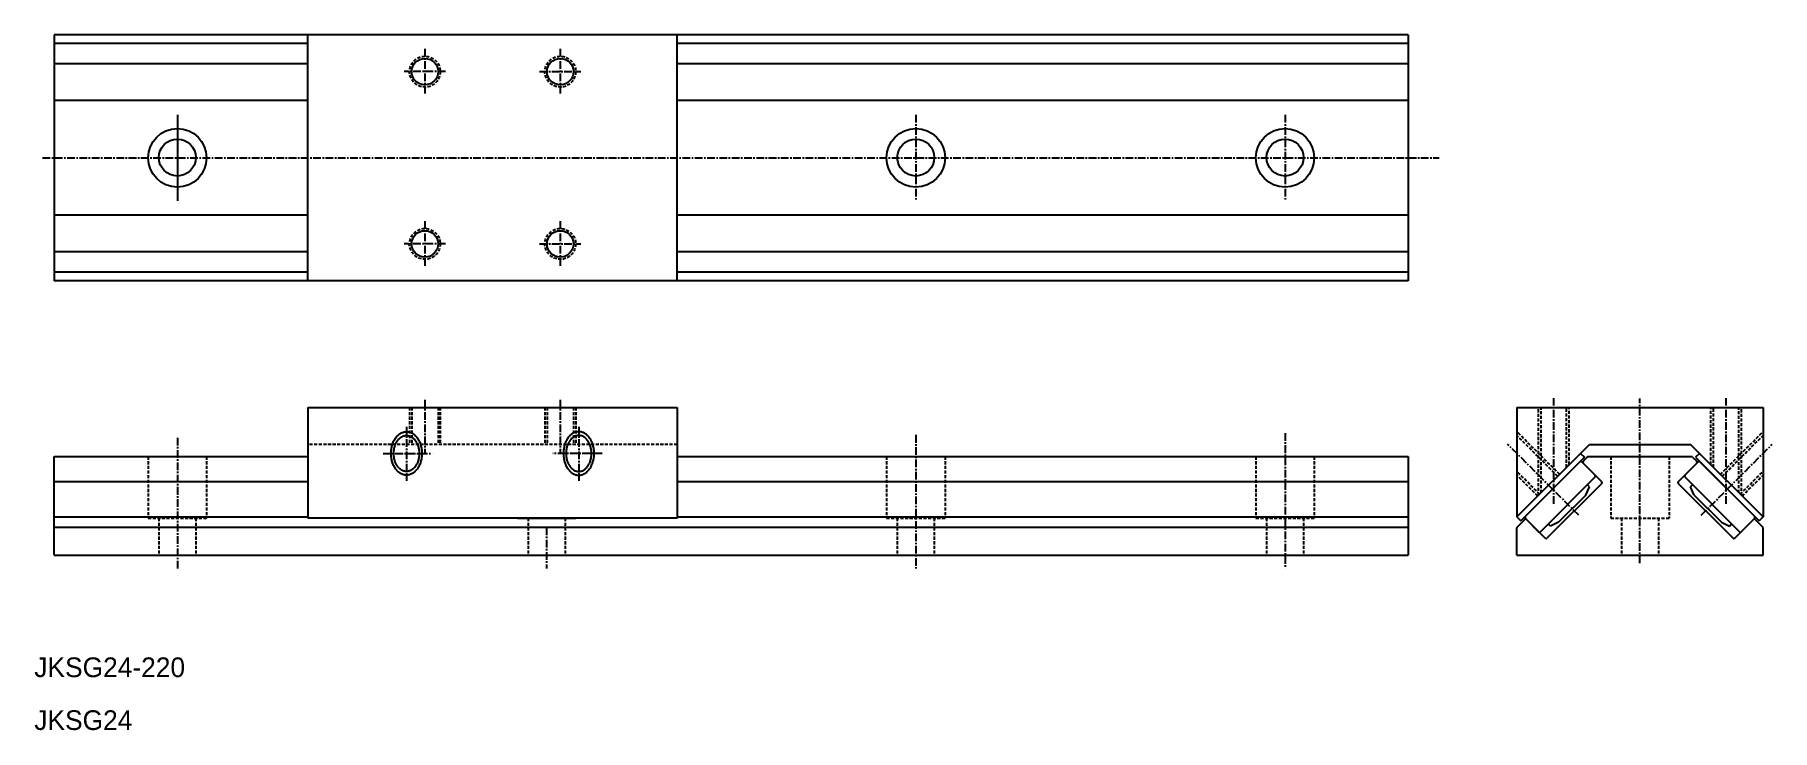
# Model space of a CAD drawing. Extents: x 80 to 362, y 20 to 133.
import ezdxf

# ---------------------------------------------------------------- set-up
doc = ezdxf.new("R2010")
doc.units = 0
doc.linetypes.add('CENTER', pattern=[2, 1.25, -0.25, 0.25, -0.25])
doc.linetypes.add('DASHED', pattern=[0.75, 0.5, -0.25])
doc.layers.get('0').update_dxf_attribs({"linetype": 'CONTINUOUS'})
doc.layers.add('CENTER', color=1, linetype='CENTER')

msp = doc.modelspace()

# ---------------------------------------------------------------- linework, layer by layer
at = {"color": 7, "linetype": 'CONTINUOUS'}
for p, q in [((82.74, 132.93), (82.74, 92.93)), ((302.74, 132.93), (82.74, 132.93)), ((123.97, 92.93), (123.97, 132.93)), ((183.97, 92.93), (183.97, 132.93)), ((302.74, 132.93), (302.74, 92.93)), ((123.97, 131.51), (82.74, 131.51)), ((302.74, 131.51), (183.97, 131.51)), ((123.97, 122.24), (82.74, 122.24)), ((302.74, 122.24), (183.97, 122.24)), ((102.74, 119.89), (102.74, 105.96)), ((123.97, 103.62), (82.74, 103.62)), ((302.74, 103.62), (183.97, 103.62)), ((123.97, 94.34), (82.74, 94.34)), ((302.74, 94.34), (183.97, 94.34)), ((302.74, 92.93), (82.74, 92.93)), ((123.97, 72.36), (183.97, 72.36)), ((123.97, 72.36), (123.97, 54.36)), ((183.97, 72.36), (183.97, 54.36)), ((320.42, 72.36), (320.42, 54.56)), ((320.42, 72.36), (360.42, 72.36)), ((360.42, 72.36), (360.42, 54.56)), ((320.42, 54.56), (332.22, 66.36)), ((332.22, 66.36), (348.62, 66.36)), ((360.42, 54.56), (348.62, 66.36)), ((82.74, 64.36), (123.97, 64.36)), ((82.74, 48.36), (82.74, 64.36)), ((183.97, 64.36), (302.74, 64.36)), ((302.74, 64.36), (302.74, 48.36)), ((331.38, 64.25), (321.05, 53.92)), ((330.67, 63.54), (321.76, 54.63)), ((330.74, 64.88), (331.38, 64.25)), ((330.95, 63.54), (333.14, 61.35)), ((331.86, 64.3), (331.17, 63.61)), ((334.21, 60.28), (331.17, 63.32)), ((332, 64.36), (348.83, 64.36)), ((346.63, 60.28), (349.67, 63.32)), ((349.88, 63.54), (347.69, 61.35)), ((348.97, 64.3), (349.67, 63.61)), ((350.09, 64.88), (349.46, 64.25)), ((349.46, 64.25), (359.78, 53.92)), ((350.16, 63.54), (359.07, 54.63)), ((123.97, 60.25), (82.74, 60.25)), ((302.74, 60.25), (183.97, 60.25)), ((333.14, 61.06), (324.23, 52.15)), ((334.21, 60), (325.3, 51.09)), ((331.61, 58.11), (332.22, 59.44)), ((332.22, 59.44), (331.87, 59.79)), ((346.63, 60), (355.54, 51.09)), ((347.69, 61.06), (356.6, 52.15)), ((348.61, 59.44), (348.96, 59.79)), ((349.22, 58.11), (348.61, 59.44)), ((331.61, 58.11), (327.19, 53.69)), ((349.22, 58.11), (353.65, 53.69)), ((123.97, 54.51), (82.74, 54.51)), ((183.97, 54.36), (123.97, 54.36)), ((157.99, 54.36), (167.49, 54.36)), ((302.74, 54.51), (183.97, 54.51)), ((320.42, 54.56), (321.05, 53.92)), ((321.69, 54.13), (320.47, 52.92)), ((321.76, 54.35), (323.95, 52.15)), ((325.01, 51.09), (321.97, 54.13)), ((327.19, 53.69), (325.86, 53.07)), ((353.65, 53.69), (354.97, 53.07)), ((355.82, 51.09), (358.86, 54.13)), ((359.07, 54.35), (356.88, 52.15)), ((359.14, 54.13), (360.36, 52.92)), ((360.42, 54.56), (359.78, 53.92)), ((302.74, 52.86), (82.74, 52.86)), ((320.42, 48.36), (320.42, 52.78)), ((325.86, 53.07), (325.51, 53.43)), ((354.97, 53.07), (355.32, 53.43)), ((360.42, 48.36), (360.42, 52.78)), ((82.74, 48.36), (302.74, 48.36)), ((320.42, 48.36), (360.42, 48.36))]:
    msp.add_line(p, q, dxfattribs=at)
for p, q in [((123.97, 128.19), (82.74, 128.19)), ((302.74, 128.19), (183.97, 128.19)), ((123.97, 97.66), (82.74, 97.66)), ((302.74, 97.66), (183.97, 97.66))]:
    msp.add_line(p, q)
at = {"color": 3, "linetype": 'DASHED'}
for p, q in [((140.47, 72.36), (140.47, 66.36)), ((140.82, 72.36), (140.82, 66.36)), ((145.12, 72.36), (145.12, 66.36)), ((145.47, 72.36), (145.47, 66.36)), ((162.47, 72.36), (162.47, 66.36)), ((162.82, 72.36), (162.82, 66.36)), ((167.12, 72.36), (167.12, 66.36)), ((167.47, 72.36), (167.47, 66.36)), ((323.92, 58.06), (323.92, 72.36)), ((324.35, 58.49), (324.35, 72.36)), ((328.48, 62.63), (328.48, 72.36)), ((328.92, 63.06), (328.92, 72.36)), ((351.92, 63.06), (351.92, 72.36)), ((352.35, 62.63), (352.35, 72.36)), ((356.48, 58.49), (356.48, 72.36)), ((356.92, 58.06), (356.92, 72.36)), ((327.35, 61.49), (320.42, 68.42)), ((327.04, 61.18), (320.42, 67.8)), ((353.49, 61.49), (360.42, 68.42)), ((353.79, 61.18), (360.42, 67.8)), ((183.97, 66.36), (123.97, 66.36)), ((97.99, 64.36), (97.99, 54.36)), ((107.49, 64.36), (107.49, 54.36)), ((217.99, 64.36), (217.99, 54.36)), ((227.49, 64.36), (227.49, 54.36)), ((277.99, 64.36), (277.99, 54.36)), ((287.49, 64.36), (287.49, 54.36)), ((335.67, 64.36), (335.67, 54.36)), ((345.17, 64.36), (345.17, 54.36)), ((324.12, 58.26), (320.42, 61.96)), ((323.81, 57.95), (320.42, 61.35)), ((356.72, 58.26), (360.42, 61.96)), ((357.02, 57.95), (360.42, 61.35)), ((97.99, 54.36), (107.49, 54.36)), ((99.74, 54.36), (99.74, 48.36)), ((105.74, 54.36), (105.74, 48.36)), ((159.74, 54.36), (159.74, 48.36)), ((165.74, 54.36), (165.74, 48.36)), ((217.99, 54.36), (227.49, 54.36)), ((219.74, 54.36), (219.74, 48.36)), ((225.74, 54.36), (225.74, 48.36)), ((277.99, 54.36), (287.49, 54.36)), ((279.74, 54.36), (279.74, 48.36)), ((285.74, 54.36), (285.74, 48.36)), ((335.67, 54.36), (345.17, 54.36)), ((337.42, 54.36), (337.42, 48.36)), ((343.42, 54.36), (343.42, 48.36))]:
    msp.add_line(p, q, dxfattribs=at)
at = {"color": 3, "linetype": 'CONTINUOUS'}
for points in [[(139.97, 68.42, 0), (140.1, 68.41, 0), (140.22, 68.4, 0), (140.34, 68.38, 0), (140.46, 68.35, 0), (140.58, 68.31, 0), (140.7, 68.27, 0), (140.81, 68.21, 0), (140.93, 68.15, 0), (141.04, 68.08, 0), (141.15, 68, 0), (141.26, 67.91, 0), (141.36, 67.82, 0), (141.46, 67.72, 0), (141.56, 67.61, 0), (141.65, 67.5, 0), (141.74, 67.38, 0), (141.82, 67.26, 0), (141.91, 67.12, 0), (141.98, 66.99, 0), (142.05, 66.85, 0), (142.12, 66.7, 0), (142.18, 66.55, 0), (142.23, 66.39, 0), (142.28, 66.23, 0), (142.33, 66.07, 0), (142.37, 65.91, 0), (142.4, 65.74, 0), (142.43, 65.57, 0), (142.45, 65.4, 0), (142.46, 65.23, 0), (142.47, 65.06, 0), (142.47, 64.88, 0), (142.47, 64.71, 0), (142.46, 64.54, 0), (142.45, 64.36, 0), (142.43, 64.19, 0), (142.4, 64.02, 0), (142.37, 63.86, 0), (142.33, 63.69, 0), (142.28, 63.53, 0), (142.23, 63.37, 0), (142.18, 63.22, 0), (142.12, 63.06, 0), (142.05, 62.92, 0), (141.98, 62.78, 0), (141.91, 62.64, 0), (141.82, 62.51, 0), (141.74, 62.38, 0), (141.65, 62.26, 0), (141.56, 62.15, 0), (141.46, 62.04, 0), (141.36, 61.94, 0), (141.26, 61.85, 0), (141.15, 61.76, 0), (141.04, 61.69, 0), (140.93, 61.62, 0), (140.81, 61.55, 0), (140.7, 61.5, 0), (140.58, 61.45, 0), (140.46, 61.41, 0), (140.34, 61.38, 0), (140.22, 61.36, 0), (140.1, 61.35, 0), (139.97, 61.35, 0), (139.85, 61.35, 0), (139.73, 61.36, 0), (139.61, 61.38, 0), (139.49, 61.41, 0), (139.37, 61.45, 0), (139.25, 61.5, 0), (139.13, 61.55, 0), (139.02, 61.62, 0), (138.9, 61.69, 0), (138.79, 61.76, 0), (138.69, 61.85, 0), (138.58, 61.94, 0), (138.48, 62.04, 0), (138.39, 62.15, 0), (138.29, 62.26, 0), (138.21, 62.38, 0), (138.12, 62.51, 0), (138.04, 62.64, 0), (137.97, 62.78, 0), (137.89, 62.92, 0), (137.83, 63.06, 0), (137.77, 63.22, 0), (137.71, 63.37, 0), (137.66, 63.53, 0), (137.62, 63.69, 0), (137.58, 63.86, 0), (137.55, 64.02, 0), (137.52, 64.19, 0), (137.5, 64.36, 0), (137.49, 64.54, 0), (137.48, 64.71, 0), (137.47, 64.88, 0), (137.48, 65.06, 0), (137.49, 65.23, 0), (137.5, 65.4, 0), (137.52, 65.57, 0), (137.55, 65.74, 0), (137.58, 65.91, 0), (137.62, 66.07, 0), (137.66, 66.23, 0), (137.71, 66.39, 0), (137.77, 66.55, 0), (137.83, 66.7, 0), (137.89, 66.85, 0), (137.97, 66.99, 0), (138.04, 67.12, 0), (138.12, 67.26, 0), (138.21, 67.38, 0), (138.29, 67.5, 0), (138.39, 67.61, 0), (138.48, 67.72, 0), (138.58, 67.82, 0), (138.69, 67.91, 0), (138.79, 68, 0), (138.9, 68.08, 0), (139.02, 68.15, 0), (139.13, 68.21, 0), (139.25, 68.27, 0), (139.37, 68.31, 0), (139.49, 68.35, 0), (139.61, 68.38, 0), (139.73, 68.4, 0), (139.85, 68.41, 0), (139.97, 68.42, 0)], [(167.97, 68.42, 0), (167.85, 68.41, 0), (167.73, 68.4, 0), (167.61, 68.38, 0), (167.49, 68.35, 0), (167.37, 68.31, 0), (167.25, 68.27, 0), (167.13, 68.21, 0), (167.02, 68.15, 0), (166.9, 68.08, 0), (166.79, 68, 0), (166.69, 67.91, 0), (166.58, 67.82, 0), (166.48, 67.72, 0), (166.39, 67.61, 0), (166.29, 67.5, 0), (166.21, 67.38, 0), (166.12, 67.26, 0), (166.04, 67.12, 0), (165.97, 66.99, 0), (165.89, 66.85, 0), (165.83, 66.7, 0), (165.77, 66.55, 0), (165.71, 66.39, 0), (165.66, 66.23, 0), (165.62, 66.07, 0), (165.58, 65.91, 0), (165.55, 65.74, 0), (165.52, 65.57, 0), (165.5, 65.4, 0), (165.49, 65.23, 0), (165.48, 65.06, 0), (165.47, 64.88, 0), (165.48, 64.71, 0), (165.49, 64.54, 0), (165.5, 64.36, 0), (165.52, 64.19, 0), (165.55, 64.02, 0), (165.58, 63.86, 0), (165.62, 63.69, 0), (165.66, 63.53, 0), (165.71, 63.37, 0), (165.77, 63.22, 0), (165.83, 63.06, 0), (165.89, 62.92, 0), (165.97, 62.78, 0), (166.04, 62.64, 0), (166.12, 62.51, 0), (166.21, 62.38, 0), (166.29, 62.26, 0), (166.39, 62.15, 0), (166.48, 62.04, 0), (166.58, 61.94, 0), (166.69, 61.85, 0), (166.79, 61.76, 0), (166.9, 61.69, 0), (167.02, 61.62, 0), (167.13, 61.55, 0), (167.25, 61.5, 0), (167.37, 61.45, 0), (167.49, 61.41, 0), (167.61, 61.38, 0), (167.73, 61.36, 0), (167.85, 61.35, 0), (167.97, 61.35, 0), (168.1, 61.35, 0), (168.22, 61.36, 0), (168.34, 61.38, 0), (168.46, 61.41, 0), (168.58, 61.45, 0), (168.7, 61.5, 0), (168.81, 61.55, 0), (168.93, 61.62, 0), (169.04, 61.69, 0), (169.15, 61.76, 0), (169.26, 61.85, 0), (169.36, 61.94, 0), (169.46, 62.04, 0), (169.56, 62.15, 0), (169.65, 62.26, 0), (169.74, 62.38, 0), (169.82, 62.51, 0), (169.91, 62.64, 0), (169.98, 62.78, 0), (170.05, 62.92, 0), (170.12, 63.06, 0), (170.18, 63.22, 0), (170.23, 63.37, 0), (170.28, 63.53, 0), (170.33, 63.69, 0), (170.37, 63.86, 0), (170.4, 64.02, 0), (170.43, 64.19, 0), (170.45, 64.36, 0), (170.46, 64.54, 0), (170.47, 64.71, 0), (170.47, 64.88, 0), (170.47, 65.06, 0), (170.46, 65.23, 0), (170.45, 65.4, 0), (170.43, 65.57, 0), (170.4, 65.74, 0), (170.37, 65.91, 0), (170.33, 66.07, 0), (170.28, 66.23, 0), (170.23, 66.39, 0), (170.18, 66.55, 0), (170.12, 66.7, 0), (170.05, 66.85, 0), (169.98, 66.99, 0), (169.91, 67.12, 0), (169.82, 67.26, 0), (169.74, 67.38, 0), (169.65, 67.5, 0), (169.56, 67.61, 0), (169.46, 67.72, 0), (169.36, 67.82, 0), (169.26, 67.91, 0), (169.15, 68, 0), (169.04, 68.08, 0), (168.93, 68.15, 0), (168.81, 68.21, 0), (168.7, 68.27, 0), (168.58, 68.31, 0), (168.46, 68.35, 0), (168.34, 68.38, 0), (168.22, 68.4, 0), (168.1, 68.41, 0), (167.97, 68.42, 0)]]:
    msp.add_polyline3d(points, dxfattribs=at)
at = {"color": 7, "linetype": 'CONTINUOUS'}
for points in [[(139.97, 67.8, 0), (140.07, 67.8, 0), (140.18, 67.79, 0), (140.28, 67.77, 0), (140.38, 67.75, 0), (140.47, 67.72, 0), (140.57, 67.68, 0), (140.67, 67.63, 0), (140.76, 67.58, 0), (140.86, 67.52, 0), (140.95, 67.46, 0), (141.04, 67.39, 0), (141.12, 67.31, 0), (141.2, 67.23, 0), (141.28, 67.14, 0), (141.36, 67.05, 0), (141.44, 66.95, 0), (141.5, 66.84, 0), (141.57, 66.74, 0), (141.63, 66.62, 0), (141.69, 66.51, 0), (141.75, 66.38, 0), (141.8, 66.26, 0), (141.84, 66.13, 0), (141.88, 66, 0), (141.92, 65.87, 0), (141.95, 65.73, 0), (141.98, 65.59, 0), (142, 65.45, 0), (142.02, 65.31, 0), (142.03, 65.17, 0), (142.04, 65.03, 0), (142.04, 64.88, 0), (142.04, 64.74, 0), (142.03, 64.6, 0), (142.02, 64.45, 0), (142, 64.31, 0), (141.98, 64.17, 0), (141.95, 64.03, 0), (141.92, 63.9, 0), (141.88, 63.76, 0), (141.84, 63.63, 0), (141.8, 63.5, 0), (141.75, 63.38, 0), (141.69, 63.26, 0), (141.63, 63.14, 0), (141.57, 63.03, 0), (141.5, 62.92, 0), (141.44, 62.81, 0), (141.36, 62.72, 0), (141.28, 62.62, 0), (141.2, 62.53, 0), (141.12, 62.45, 0), (141.04, 62.37, 0), (140.95, 62.3, 0), (140.86, 62.24, 0), (140.76, 62.18, 0), (140.67, 62.13, 0), (140.57, 62.08, 0), (140.47, 62.05, 0), (140.38, 62.01, 0), (140.28, 61.99, 0), (140.18, 61.97, 0), (140.07, 61.96, 0), (139.97, 61.96, 0), (139.87, 61.96, 0), (139.77, 61.97, 0), (139.67, 61.99, 0), (139.57, 62.01, 0), (139.47, 62.05, 0), (139.37, 62.08, 0), (139.28, 62.13, 0), (139.18, 62.18, 0), (139.09, 62.24, 0), (139, 62.3, 0), (138.91, 62.37, 0), (138.82, 62.45, 0), (138.74, 62.53, 0), (138.66, 62.62, 0), (138.59, 62.72, 0), (138.51, 62.81, 0), (138.44, 62.92, 0), (138.38, 63.03, 0), (138.31, 63.14, 0), (138.25, 63.26, 0), (138.2, 63.38, 0), (138.15, 63.5, 0), (138.1, 63.63, 0), (138.06, 63.76, 0), (138.03, 63.9, 0), (138, 64.03, 0), (137.97, 64.17, 0), (137.95, 64.31, 0), (137.93, 64.45, 0), (137.92, 64.6, 0), (137.91, 64.74, 0), (137.91, 64.88, 0), (137.91, 65.03, 0), (137.92, 65.17, 0), (137.93, 65.31, 0), (137.95, 65.45, 0), (137.97, 65.59, 0), (138, 65.73, 0), (138.03, 65.87, 0), (138.06, 66, 0), (138.1, 66.13, 0), (138.15, 66.26, 0), (138.2, 66.38, 0), (138.25, 66.51, 0), (138.31, 66.62, 0), (138.38, 66.74, 0), (138.44, 66.84, 0), (138.51, 66.95, 0), (138.59, 67.05, 0), (138.66, 67.14, 0), (138.74, 67.23, 0), (138.82, 67.31, 0), (138.91, 67.39, 0), (139, 67.46, 0), (139.09, 67.52, 0), (139.18, 67.58, 0), (139.28, 67.63, 0), (139.37, 67.68, 0), (139.47, 67.72, 0), (139.57, 67.75, 0), (139.67, 67.77, 0), (139.77, 67.79, 0), (139.87, 67.8, 0), (139.97, 67.8, 0)], [(167.97, 67.8, 0), (167.87, 67.8, 0), (167.77, 67.79, 0), (167.67, 67.77, 0), (167.57, 67.75, 0), (167.47, 67.72, 0), (167.37, 67.68, 0), (167.28, 67.63, 0), (167.18, 67.58, 0), (167.09, 67.52, 0), (167, 67.46, 0), (166.91, 67.39, 0), (166.82, 67.31, 0), (166.74, 67.23, 0), (166.66, 67.14, 0), (166.59, 67.05, 0), (166.51, 66.95, 0), (166.44, 66.84, 0), (166.38, 66.74, 0), (166.31, 66.62, 0), (166.25, 66.51, 0), (166.2, 66.38, 0), (166.15, 66.26, 0), (166.1, 66.13, 0), (166.06, 66, 0), (166.03, 65.87, 0), (166, 65.73, 0), (165.97, 65.59, 0), (165.95, 65.45, 0), (165.93, 65.31, 0), (165.92, 65.17, 0), (165.91, 65.03, 0), (165.91, 64.88, 0), (165.91, 64.74, 0), (165.92, 64.6, 0), (165.93, 64.45, 0), (165.95, 64.31, 0), (165.97, 64.17, 0), (166, 64.03, 0), (166.03, 63.9, 0), (166.06, 63.76, 0), (166.1, 63.63, 0), (166.15, 63.5, 0), (166.2, 63.38, 0), (166.25, 63.26, 0), (166.31, 63.14, 0), (166.38, 63.03, 0), (166.44, 62.92, 0), (166.51, 62.81, 0), (166.59, 62.72, 0), (166.66, 62.62, 0), (166.74, 62.53, 0), (166.82, 62.45, 0), (166.91, 62.37, 0), (167, 62.3, 0), (167.09, 62.24, 0), (167.18, 62.18, 0), (167.28, 62.13, 0), (167.37, 62.08, 0), (167.47, 62.05, 0), (167.57, 62.01, 0), (167.67, 61.99, 0), (167.77, 61.97, 0), (167.87, 61.96, 0), (167.97, 61.96, 0), (168.07, 61.96, 0), (168.18, 61.97, 0), (168.28, 61.99, 0), (168.38, 62.01, 0), (168.47, 62.05, 0), (168.57, 62.08, 0), (168.67, 62.13, 0), (168.76, 62.18, 0), (168.86, 62.24, 0), (168.95, 62.3, 0), (169.04, 62.37, 0), (169.12, 62.45, 0), (169.2, 62.53, 0), (169.28, 62.62, 0), (169.36, 62.72, 0), (169.44, 62.81, 0), (169.5, 62.92, 0), (169.57, 63.03, 0), (169.63, 63.14, 0), (169.69, 63.26, 0), (169.75, 63.38, 0), (169.8, 63.5, 0), (169.84, 63.63, 0), (169.88, 63.76, 0), (169.92, 63.9, 0), (169.95, 64.03, 0), (169.98, 64.17, 0), (170, 64.31, 0), (170.02, 64.45, 0), (170.03, 64.6, 0), (170.04, 64.74, 0), (170.04, 64.88, 0), (170.04, 65.03, 0), (170.03, 65.17, 0), (170.02, 65.31, 0), (170, 65.45, 0), (169.98, 65.59, 0), (169.95, 65.73, 0), (169.92, 65.87, 0), (169.88, 66, 0), (169.84, 66.13, 0), (169.8, 66.26, 0), (169.75, 66.38, 0), (169.69, 66.51, 0), (169.63, 66.62, 0), (169.57, 66.74, 0), (169.5, 66.84, 0), (169.44, 66.95, 0), (169.36, 67.05, 0), (169.28, 67.14, 0), (169.2, 67.23, 0), (169.12, 67.31, 0), (169.04, 67.39, 0), (168.95, 67.46, 0), (168.86, 67.52, 0), (168.76, 67.58, 0), (168.67, 67.63, 0), (168.57, 67.68, 0), (168.47, 67.72, 0), (168.38, 67.75, 0), (168.28, 67.77, 0), (168.18, 67.79, 0), (168.07, 67.8, 0), (167.97, 67.8, 0)]]:
    msp.add_polyline3d(points, dxfattribs=at)
at = {"color": 3, "linetype": 'DASHED'}
for centre in [(142.97, 126.93), (164.97, 126.93), (142.97, 98.93), (164.97, 98.93)]:
    msp.add_circle(centre, 2.5, dxfattribs=at)
at = {"color": 7, "linetype": 'CONTINUOUS'}
for centre, radius in [((142.97, 126.93), 2.15), ((164.97, 126.93), 2.15), ((102.74, 112.93), 4.75), ((102.74, 112.97), 3), ((222.74, 112.93), 4.75), ((222.74, 112.97), 3), ((282.74, 112.93), 4.75), ((282.74, 112.97), 3), ((142.97, 98.93), 2.15), ((164.97, 98.93), 2.15)]:
    msp.add_circle(centre, radius, dxfattribs=at)
for centre, start, end in [((330.81, 63.4), 45, 135), ((331.31, 63.47), 135, 225), ((332, 64.16), 90, 135), ((348.83, 64.16), 45, 90), ((349.53, 63.47), 315, 45), ((350.02, 63.4), 45, 135), ((333, 61.21), 315, 45), ((334.06, 60.14), 315, 45), ((346.77, 60.14), 135, 225), ((347.83, 61.21), 135, 225), ((321.83, 53.99), 45, 135), ((321.9, 54.49), 135, 225), ((359, 53.99), 45, 135), ((358.93, 54.49), 315, 45), ((320.62, 52.78), 135, 180), ((324.09, 52.3), 225, 315), ((325.15, 51.23), 225, 315), ((355.68, 51.23), 225, 315), ((356.74, 52.3), 225, 315), ((360.22, 52.78), 0, 45)]:
    msp.add_arc(centre, 0.2, start, end, dxfattribs=at)
at = {"layer": 'CENTER', "color": 1, "linetype": 'CENTER'}
for p, q in [((142.97, 130.62), (142.97, 123.17)), ((164.97, 130.62), (164.97, 123.17)), ((146.33, 126.93), (139.61, 126.93)), ((161.61, 126.93), (168.33, 126.93)), ((102.74, 119.89), (102.74, 105.96)), ((222.74, 119.89), (222.74, 105.96)), ((282.74, 119.89), (282.74, 105.96)), ((80.83, 112.93), (307.78, 112.93)), ((142.97, 102.62), (142.97, 95.17)), ((164.97, 102.62), (164.97, 95.17)), ((146.33, 98.93), (139.61, 98.93)), ((161.61, 98.93), (168.33, 98.93)), ((142.97, 73.61), (142.97, 64.86)), ((164.97, 73.61), (164.97, 64.86)), ((326.42, 56.7), (326.42, 73.87)), ((340.42, 47.04), (340.42, 73.82)), ((354.42, 56.7), (354.42, 73.87)), ((139.97, 69.18), (139.97, 60.41)), ((167.97, 69.18), (167.97, 60.41)), ((222.74, 67.88), (222.74, 46.18)), ((282.74, 68.2), (282.74, 46.18)), ((102.74, 67.43), (102.74, 46.18)), ((330.46, 54.84), (318.92, 66.38)), ((350.37, 54.84), (361.92, 66.38)), ((136.17, 64.86), (141.79, 64.86)), ((138.15, 64.86), (144.16, 64.86)), ((169.8, 64.86), (163.78, 64.86)), ((171.77, 64.86), (166.15, 64.86)), ((162.74, 52.86), (162.74, 46.18))]:
    msp.add_line(p, q, dxfattribs=at)

# ---------------------------------------------------------------- texts
at = {"color": 7, "linetype": 'CONTINUOUS'}
for s, p in [('JKSG24-220', (79.5, 28.53)), ('JKSG24', (79.5, 19.94))]:
    msp.add_text(s, height=3.2, dxfattribs=at).set_placement(p)

doc.saveas('drawing.dxf')
